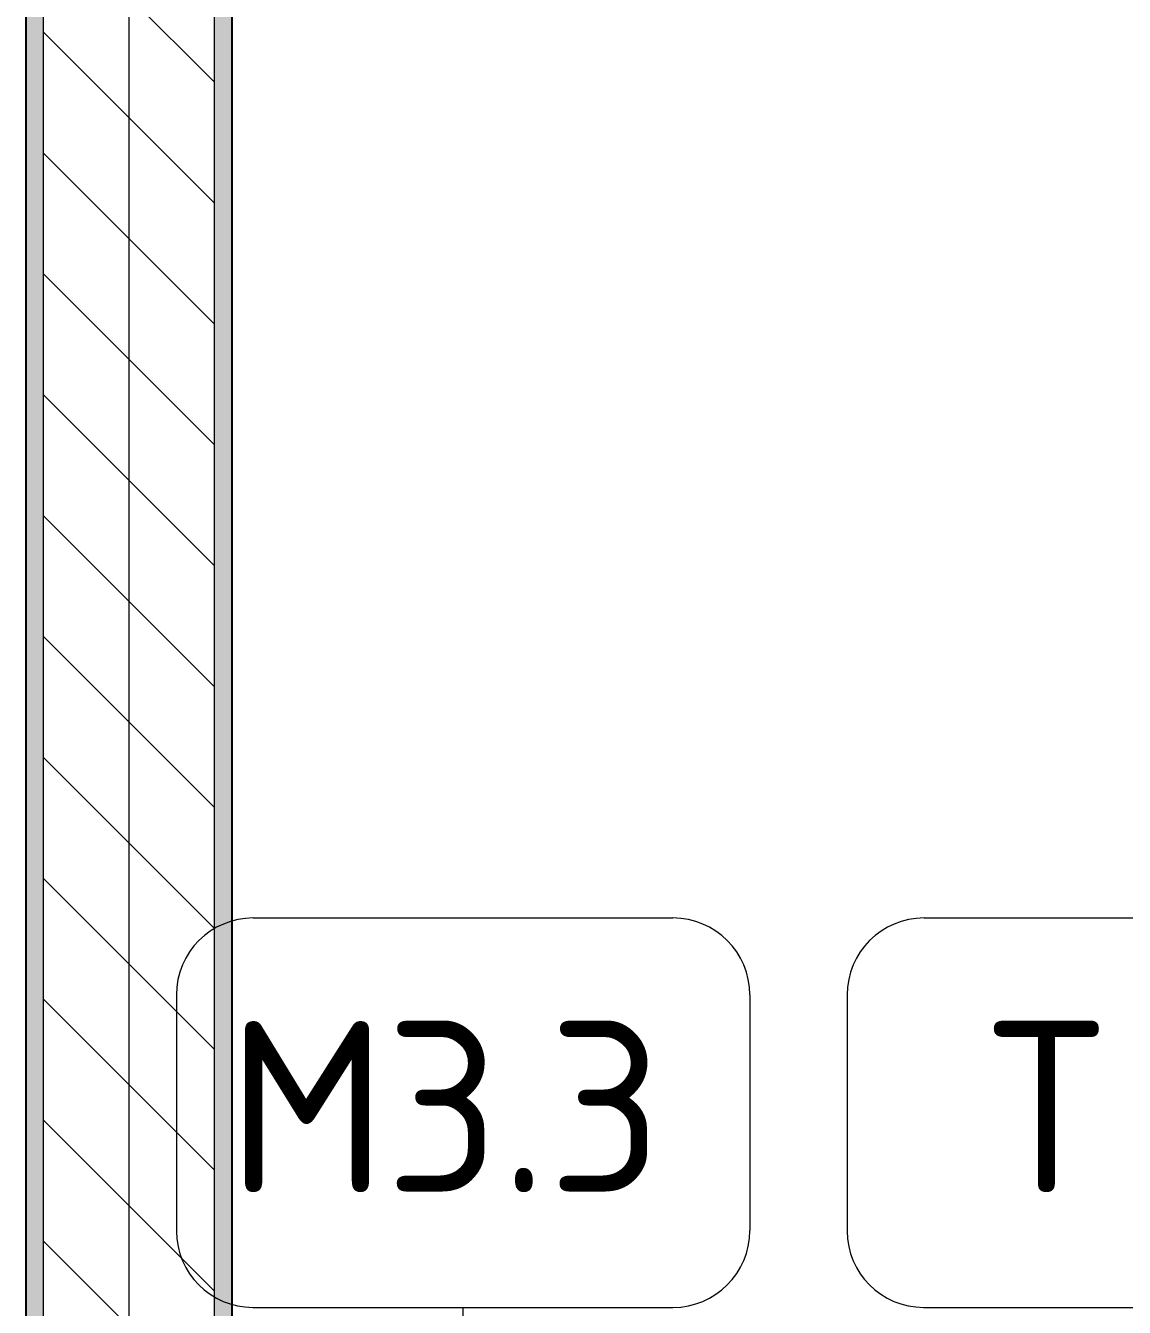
# Model space of a CAD drawing. Header units: millimetres. Extents: x -6228 to 198016, y -8553 to 29000.
# Drawn here: x 147967 to 149253, y 1513 to 3013 of the extents above; entities that cross this region are included whole.
import ezdxf

# ---------------------------------------------------------------- set-up
doc = ezdxf.new("R2010")
doc.units = ezdxf.units.MM
doc.linetypes.add('Осевая', pattern=[15875, 3175, -2381.25, 7937.5, -2381.25])
for name, color, linetype, lineweight in [('A-WALL-4', 7, 'Continuous', 13), ('I-WALL-7', 7, 'Continuous', 9), ('Марки для знаков', 7, 'Continuous', 9), ('Оси-2', 7, 'Осевая', 9)]:
    doc.layers.add(name, color=color, linetype=linetype, lineweight=lineweight)
doc.layers.add('I-WALL-9', color=9, linetype='Continuous', lineweight=9, true_color=0x808080)
doc.styles.add('GOST Common_2', font='GOST_Common.ttf', dxfattribs={"height": 200})
pattern_1 = [(0, (135578.187, 0), (121.92, 30.48), [10.058, -81.382, 10.058, -81.382, -487.68]), (0, (135578.187, 0), (121.92, 30.48), [-182.88, 10.058, -172.822, 10.058, -81.382, -213.36]), (0, (135578.187, 0), (121.92, 30.48), [-457.2, 10.058, -50.902, 10.058, -142.342]), (120, (135623.907, 15.24), (-87.356454, 90.34582), [10.058, -81.382, 10.058, -81.382, -487.68]), (120, (135623.907, 15.24), (-87.356454, 90.34582), [-182.88, 10.058, -172.822, 10.058, -81.382, -213.36]), (120, (135623.907, 15.24), (-87.356454, 90.34582), [-457.2, 10.058, -50.902, 10.058, -142.342]), (240, (135639.147, 76.2), (-34.563546, -120.82582), [10.058, -81.382, 10.058, -81.382, -487.68]), (240, (135639.147, 76.2), (-34.563546, -120.82582), [-182.88, 10.058, -172.822, 10.058, -81.382, -213.36]), (240, (135639.147, 76.2), (-34.563546, -120.82582), [-457.2, 10.058, -50.902, 10.058, -142.342])]

# ---------------------------------------------------------------- blocks, each defined once
blk = doc.blocks.new('Марка_Знаки - В прямоуг_Наименование краткое-30718135-План зашивки приборов отопления в осях 2 этажа 1-12')
at = {"layer": 'Марки для знаков'}
for p, q in [((-2.455, 2.278), (2.455, 2.278)), ((-3.355, 1.378), (-3.355, -1.384)), ((3.355, 1.378), (3.355, -1.378)), ((-2.461, -2.278), (2.455, -2.278))]:
    blk.add_line(p, q, dxfattribs=at)
for centre, radius, start, end in [((-2.455, 1.378), 0.9, 90, 180), ((2.455, 1.378), 0.9, 0, 90), ((-2.461, -1.384), 0.893, 180, 270), ((2.455, -1.378), 0.9, 270, 0)]:
    blk.add_arc(centre, radius, start, end, dxfattribs=at)

msp = doc.modelspace()

# ---------------------------------------------------------------- hatches: boundary and pattern name
at = {"layer": 'I-WALL-7'}
h = msp.add_hatch(dxfattribs=at)
h.set_pattern_fill('FP_151', color=256, style=0, pattern_type=2)
h.set_pattern_definition([(135, (135578.19, 0), (-70.7107, -70.7107), [])])
h.paths.add_polyline_path([(147988.2, 500), (148188.2, 500), (148188.2, 7300), (147988.2, 7300), (147988.2, 1231.9)])
at = {"layer": 'I-WALL-9'}
h = msp.add_hatch(dxfattribs=at)
h.set_pattern_fill('FP_219', color=256, style=0, pattern_type=2)
h.set_pattern_definition(pattern_1)
h.paths.add_polyline_path([(148188.2, 500), (148208.2, 500), (148208.2, 7300), (148188.2, 7300), (148188.2, 1231.9)])
h = msp.add_hatch(dxfattribs=at)
h.set_pattern_fill('FP_219', color=256, style=0, pattern_type=2)
h.set_pattern_definition(pattern_1)
h.paths.add_polyline_path([(147968.2, 500), (147988.2, 500), (147988.2, 7070), (147968.2, 7070), (147968.2, 520)])

# ---------------------------------------------------------------- linework, layer by layer
at = {"layer": 'A-WALL-4'}
for p, q in [((148208.2, 7280), (148208.2, 520)), ((147988.2, 500), (147988.2, 7150)), ((147968.2, 520), (147968.2, 7050))]:
    msp.add_line(p, q, dxfattribs=at)
at = {"layer": 'I-WALL-7'}
for p, q in [((148188.2, 500), (148188.2, 7300)), ((148209.2, 521), (148209.2, 7279)), ((147967.2, 7049), (147967.2, 521))]:
    msp.add_line(p, q, dxfattribs=at)
at = {"layer": 'Марки для знаков'}
msp.add_line((148479.1, 499.9), (148479.1, 1513.3), dxfattribs=at)
at = {"layer": 'Оси-2'}
msp.add_line((148088.2, 593.7), (148088.2, 24898.1), dxfattribs=at)

# ---------------------------------------------------------------- block references
at = {"layer": 'Марки для знаков', "xscale": 99.99999999999993, "yscale": 99.99999999999993, "zscale": 99.99999999999993}
for p in [(148479.1, 1741), (149263.9, 1741)]:
    msp.add_blockref('Марка_Знаки - В прямоуг_Наименование краткое-30718135-План зашивки приборов отопления в осях 2 этажа 1-12', p, dxfattribs=at)

# ---------------------------------------------------------------- texts
at = {"layer": 'Марки для знаков', "char_height": 200, "attachment_point": 1, "style": 'GOST Common_2'}
for s, insert, width in [('\\fGOST Common|b0|i0|c204|p34|;М', (148202.6, 1848.1), 224.472), ('3.3', (148387.8, 1848.1), 408.861), ('\\fGOST Common|b0|i0|c204|p34|;Т', (149093.9, 1848.1), 200.422)]:
    msp.add_mtext(s, dxfattribs=dict(at, insert=insert, width=width))

doc.saveas('drawing.dxf')
